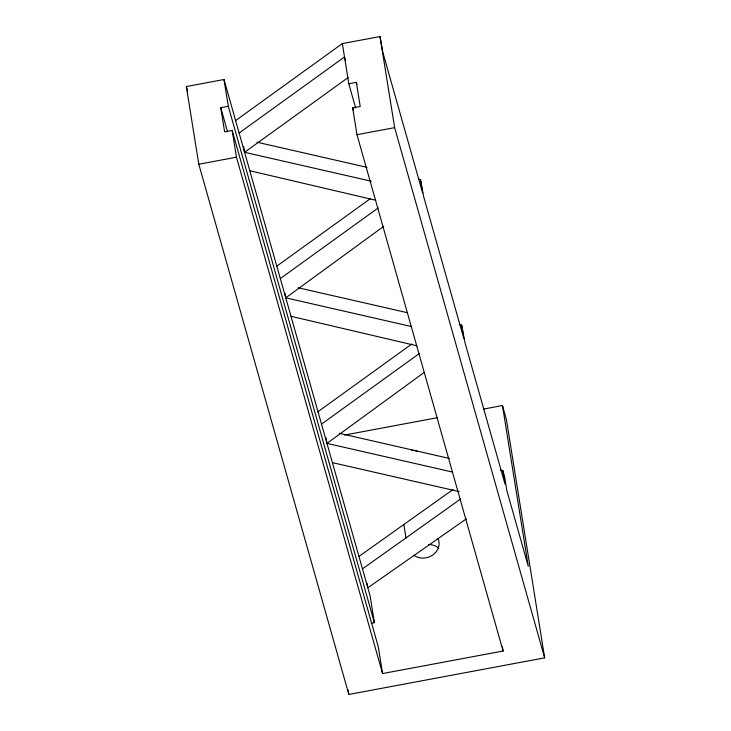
<?xml version="1.0" encoding="UTF-8"?>
<svg xmlns="http://www.w3.org/2000/svg" width="731" height="731" viewBox="0 0 731 731"><rect width="100%" height="100%" fill="white"/><g stroke="black" fill="none" stroke-linecap="round" stroke-linejoin="round"><path stroke-width="1.1" d="M383.72 226.345L285.766 297.828L285.053 293.369M424.007 372.563L326.949 443.379L326.053 437.796M235.4 120.761L342.346 43.586L380.01 36.55L382.88 52.486L422.628 192.957L420.48 179.561L418.251 179.049M239.128 133.024L344.502 56.981L345.407 60.198M243.688 146.703L244.583 152.286L348.102 77.577M276.583 266.312L370.626 198.448M280.32 278.566L378.292 207.869M317.766 411.864L411.809 343.999M321.503 424.117L419.475 353.411M359.012 556.382L452.955 489.578M362.466 568.873L460.658 498.971M466.296 518.882L367.821 587.797L367.099 583.329M483.429 409.104L502.453 405.55L506.373 419.411L544.668 657.845L348.842 694.45L198.805 164.237L186.332 86.55L223.988 79.505L370.096 595.856L374.4 622.648L371.174 623.251M502.371 646.56L503.092 651.029L382.578 673.553L378.274 646.761L232.166 130.41L224.627 131.818L220.762 107.704L228.291 106.297L374.4 622.648M342.346 43.586L348.806 83.773L356.335 82.365L356.956 84.568M503.092 651.029L356.975 134.678L352.671 107.886L360.209 106.479L356.335 82.365M198.805 164.237L236.469 157.202L382.578 673.553M356.975 134.678L394.639 127.642L544.668 657.845M344.666 435.036L437.549 417.675M256.892 142.189L367.063 167.353M244.583 152.286L371.339 181.242M375.707 200.248L249.81 170.743M298.084 287.74L407.13 312.649M459.433 324.601L461.663 325.103L464.852 342.181L505.002 484.05L502.846 470.654L500.625 470.143M285.766 297.828L411.416 326.529M416.898 345.8L290.993 316.295M339.266 433.291L449.437 458.456M326.949 443.379L452.599 472.08M332.404 462.641L459.159 491.597M420.48 179.561L423.669 196.63L463.81 338.499L461.663 325.103M502.846 470.654L504.682 477.124L506.83 490.519L528.275 566.297L502.453 405.55M348.806 83.773L355.641 107.941M352.671 107.886L353.301 110.079M220.762 107.704L227.597 131.872M186.332 86.55L187.565 90.936M380.01 36.55L394.639 127.642M403.905 524.968L406.061 538.363M348.12 689.954L348.842 694.45M223.988 79.505L228.291 106.297M232.166 130.41L236.469 157.202M428.54 544.586A15.342 13.551 -15.8 0 1 438.746 548.122M411.708 450.351A15.342 13.551 -15.8 0 1 417.255 451.219M438.043 538.537A15.342 13.551 -15.8 0 1 432.661 555.067A15.342 13.551 -15.8 0 1 413.837 555.24"/></g></svg>
